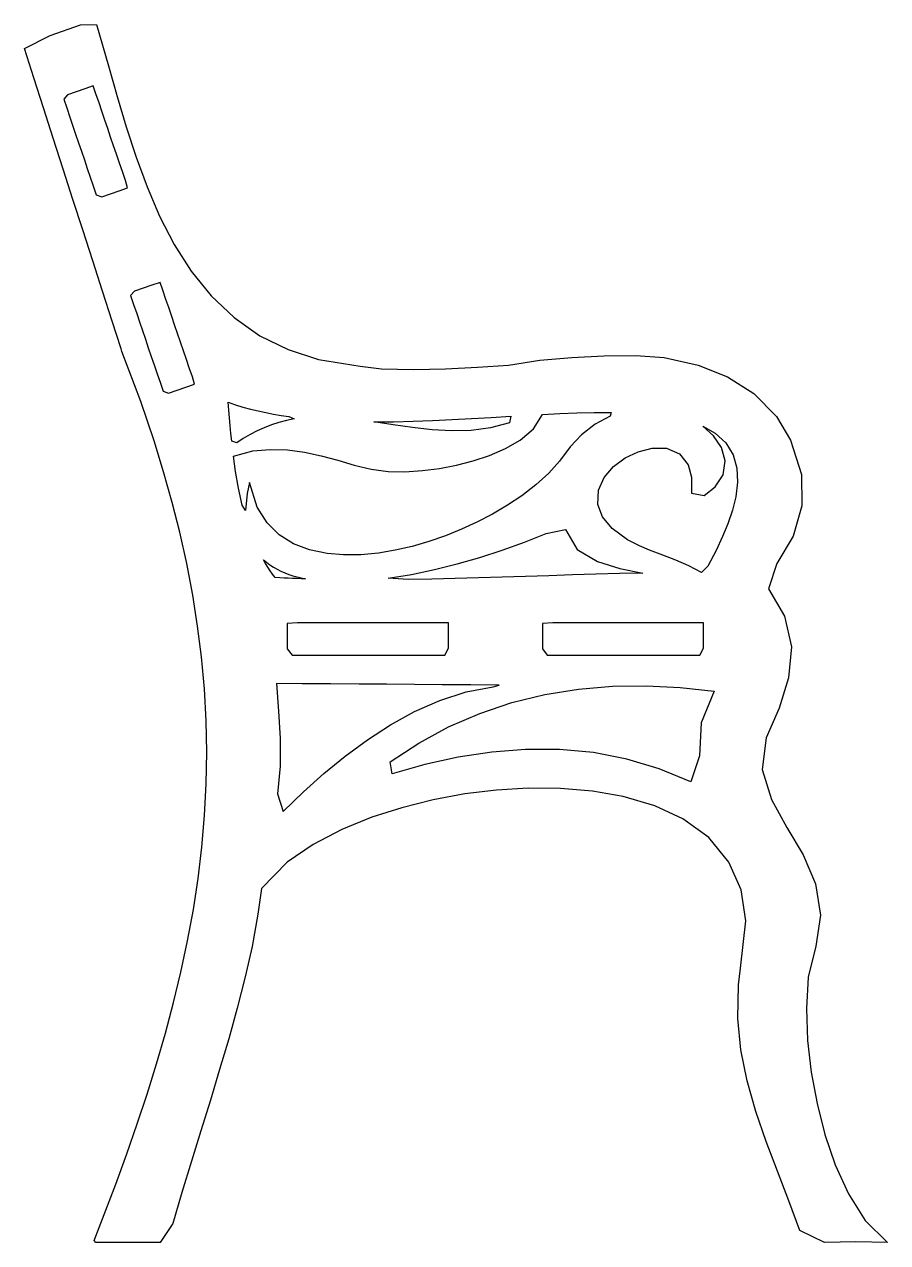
# Model space of a CAD drawing. Header units: metres. Extents: x -78 to 49, y -38 to 42.
# Drawn here: x 9.2 to 49.4, y -30.3 to 26.4 of the extents above; entities that cross this region are included whole.
import ezdxf

# ---------------------------------------------------------------- set-up
doc = ezdxf.new("R2010")
doc.units = ezdxf.units.M

msp = doc.modelspace()

# ---------------------------------------------------------------- linework, layer by layer
at = {"layer": 'LAYER_1'}
for points in [[(49.38536, -30.27424, 0), (47.900555, -30.245584, 0), (46.454318, -30.276767, 0), (45.298142, -29.715462, 0), (44.789896, -28.332009, 0), (44.260081, -26.956564, 0), (43.738087, -25.57612, 0), (43.25745, -24.180781, 0), (42.854104, -22.762518, 0), (42.564518, -21.318612, 0), (42.421027, -19.855018, 0), (42.451937, -18.295547, 0), (42.54021, -17.52244, 0), (42.788041, -15.316121, 0), (42.570956, -13.870399, 0), (42.006224, -12.583472, 0), (41.063707, -11.449357, 0), (39.86134, -10.579035, 0), (38.553287, -9.972164, 0), (37.083768, -9.537288, 0), (35.655605, -9.285845, 0), (34.178473, -9.160481, 0), (32.665487, -9.14918, 0), (31.194543, -9.238252, 0), (29.723221, -9.419638, 0), (28.256135, -9.691577, 0), (26.796665, -10.057058, 0), (25.405991, -10.504359, 0), (24.007388, -11.072984, 0), (22.677393, -11.763173, 0), (21.467623, -12.590203, 0), (20.2635, -13.821083, 0), (20.108304, -14.99998, 0), (19.838155, -16.517065, 0), (19.518686, -17.915818, 0), (19.140769, -19.379055, 0), (18.745471, -20.797284, 0), (18.325102, -22.231584, 0), (17.893982, -23.653005, 0), (17.45253, -25.077119, 0), (17.011542, -26.486371, 0), (16.559969, -27.942357, 0), (16.140689, -29.379689, 0), (15.558288, -30.274721, 0), (14.060225, -30.274658, 0), (12.561957, -30.274595, 0), (12.4842, -30.184194, 0), (13.494544, -27.553709, 0), (14.008565, -26.144807, 0), (14.493998, -24.754346, 0), (14.949793, -23.380317, 0), (15.392194, -21.96348, 0), (15.806799, -20.535907, 0), (16.18442, -19.119809, 0), (16.526024, -17.70305, 0), (16.836511, -16.248233, 0), (17.102953, -14.797938, 0), (17.323944, -13.349484, 0), (17.499327, -11.888138, 0), (17.625859, -10.419909, 0), (17.701646, -8.945287, 0), (17.725264, -7.475923, 0), (17.697001, -6.014085, 0), (17.616135, -4.538285, 0), (17.481313, -3.045935, 0), (17.303072, -1.617937, 0), (17.074309, -0.170817, 0), (16.793864, 1.297758, 0), (16.471362, 2.744886, 0), (16.119429, 4.136707, 0), (15.72116, 5.551923, 0), (15.27567, 6.992222, 0), (14.653927, 8.822386, 0), (13.77572, 11.157333, 0), (13.739105, 11.271138, 0), (13.323242, 12.563683, 0), (12.876824, 13.951198, 0), (12.42284, 15.36223, 0), (11.958008, 16.806976, 0), (11.505381, 18.21379, 0), (11.051858, 19.623388, 0), (10.587929, 21.065329, 0), (10.134073, 22.475962, 0), (9.685342, 23.870667, 0), (9.244682, 25.240284, 0), (10.443393, 25.846322, 0), (11.84927, 26.340926, 0), (12.604485, 26.357215, 0), (13.155126, 24.436858, 0), (13.559083, 23.011329, 0), (13.980597, 21.593512, 0), (14.438054, 20.187739, 0), (14.951179, 18.797134, 0), (15.533002, 17.446893, 0), (16.215374, 16.126991, 0), (17.003993, 14.888006, 0), (17.931377, 13.736184, 0), (18.993628, 12.72518, 0), (20.200342, 11.877989, 0), (21.505598, 11.235162, 0), (22.918922, 10.785052, 0), (24.86237, 10.473066, 0), (25.848509, 10.350211, 0), (27.343835, 10.30677, 0), (28.82848, 10.338575, 0), (30.318038, 10.414601, 0), (31.74957, 10.520821, 0), (33.220592, 10.744798, 0), (34.69553, 10.875455, 0), (36.183816, 10.943776, 0), (37.673264, 10.961569, 0), (38.994945, 10.866667, 0), (40.579822, 10.519818, 0), (41.943474, 9.973651, 0), (43.169207, 9.189527, 0), (44.219249, 8.127757, 0), (44.86323, 7.031308, 0), (45.374483, 5.434846, 0), (45.397666, 3.973242, 0), (44.999099, 2.560852, 0), (44.240105, 1.290711, 0), (43.839405, 0.114191, 0), (44.584834, -1.149434, 0), (44.917059, -2.581089, 0), (44.770977, -4.017515, 0), (44.339639, -5.4283, 0), (43.736373, -6.804731, 0), (43.551898, -8.276658, 0), (43.988348, -9.680595, 0), (44.701768, -10.971999, 0), (45.452979, -12.244753, 0), (46.038523, -13.596015, 0), (46.262319, -15.048228, 0), (46.048654, -16.49426, 0), (45.694835, -17.937162, 0), (45.605709, -19.399551, 0), (45.664464, -20.873428, 0), (45.834547, -22.352928, 0), (46.102521, -23.81451, 0), (46.467738, -25.248061, 0), (46.946601, -26.658208, 0), (47.557903, -28.004386, 0), (48.342612, -29.240257, 0), (49.38536, -30.27424, 0)], [(12.44911, 23.49406, 0), (12.058411, 23.36102, 0), (11.655744, 23.223905, 0), (11.255909, 23.087755, 0), (11.072871, 22.882337, 0), (11.213302, 22.469919, 0), (11.35866, 22.043031, 0), (11.48771, 21.664036, 0), (11.627508, 21.253475, 0), (11.762454, 20.857165, 0), (11.89804, 20.458976, 0), (12.036248, 20.053088, 0), (12.171622, 19.655519, 0), (12.309349, 19.251042, 0), (12.44382, 18.856128, 0), (12.586193, 18.438006, 0), (12.842017, 18.345936, 0), (13.245778, 18.483381, 0), (13.647001, 18.619962, 0), (14.047191, 18.756191, 0), (13.945858, 19.098266, 0), (13.803389, 19.516683, 0), (13.66879, 19.911986, 0), (13.530371, 20.318509, 0), (13.395534, 20.714509, 0), (13.257575, 21.119681, 0), (13.121253, 21.520045, 0), (12.988374, 21.910298, 0), (12.846484, 22.327014, 0), (12.718417, 22.703133, 0), (12.57298, 23.130268, 0), (12.44911, 23.49406, 0)], [(15.55851, 14.36191, 0), (15.167811, 14.22887, 0), (14.765144, 14.091755, 0), (14.365309, 13.955605, 0), (14.182268, 13.750186, 0), (14.322691, 13.337766, 0), (14.468041, 12.910875, 0), (14.597084, 12.531878, 0), (14.736875, 12.121314, 0), (14.871813, 11.725002, 0), (15.007392, 11.32681, 0), (15.145591, 10.92092, 0), (15.280958, 10.523349, 0), (15.418678, 10.118867, 0), (15.55314, 9.723955, 0), (15.695505, 9.305832, 0), (15.951344, 9.213805, 0), (16.3551, 9.351266, 0), (16.756318, 9.487864, 0), (17.156535, 9.624121, 0), (17.055286, 9.966125, 0), (16.912812, 10.384548, 0), (16.778214, 10.779841, 0), (16.63979, 11.186368, 0), (16.504952, 11.582365, 0), (16.366991, 11.987536, 0), (16.230666, 12.387899, 0), (16.097783, 12.778153, 0), (15.955891, 13.194866, 0), (15.827822, 13.570987, 0), (15.682382, 13.998119, 0), (15.55851, 14.36191, 0)], [(18.71651, 8.79131, 0), (19.060159, 8.674905, 0), (19.407387, 8.569362, 0), (19.757677, 8.473953, 0), (20.110588, 8.387985, 0), (20.465744, 8.310809, 0), (20.822819, 8.241816, 0), (21.180508, 8.180606, 0), (21.539359, 8.126478, 0), (21.786826, 8.025083, 0), (21.431154, 7.946454, 0), (21.08003, 7.849321, 0), (20.736073, 7.734962, 0), (20.399263, 7.603937, 0), (20.065618, 7.454649, 0), (19.740689, 7.289269, 0), (19.425154, 7.107781, 0), (19.120077, 6.909527, 0), (18.88615, 6.983247, 0), (18.849393, 7.344616, 0), (18.814791, 7.706153, 0), (18.7816, 8.067889, 0), (18.749087, 8.429673, 0), (18.71651, 8.79131, 0)], [(33.33661, 8.22356, 0), (34.13683, 8.262375, 0), (34.936674, 8.292913, 0), (35.736163, 8.311837, 0), (36.53658, 8.314951, 0), (36.488983, 8.145901, 0), (35.783327, 7.771607, 0), (35.153333, 7.279979, 0), (34.627917, 6.7179, 0), (34.132739, 6.049984, 0), (33.625771, 5.490481, 0), (33.02143, 4.943793, 0), (32.368496, 4.442543, 0), (31.715673, 4.006069, 0), (31.016198, 3.593632, 0), (30.291368, 3.216115, 0), (29.565976, 2.88274, 0), (28.820096, 2.582457, 0), (28.059083, 2.318539, 0), (27.276292, 2.091462, 0), (26.493723, 1.910738, 0), (25.718673, 1.780361, 0), (24.892846, 1.700392, 0), (24.089158, 1.689993, 0), (23.318178, 1.755662, 0), (22.503898, 1.928412, 0), (21.763556, 2.213102, 0), (21.099006, 2.626861, 0), (20.530922, 3.185605, 0), (20.076933, 3.917348, 0), (19.715659, 5.052738, 0), (19.611295, 4.549801, 0), (19.530249, 3.753932, 0), (19.371406, 4.007688, 0), (19.199186, 4.789122, 0), (19.063371, 5.577798, 0), (18.965636, 6.287915, 0), (19.87371, 6.526825, 0), (20.677803, 6.598896, 0), (21.477416, 6.578964, 0), (22.267479, 6.474862, 0), (23.046694, 6.303831, 0), (23.816832, 6.092189, 0), (24.585454, 5.873177, 0), (25.363945, 5.685764, 0), (26.155568, 5.574615, 0), (26.940938, 5.563093, 0), (27.749661, 5.61373, 0), (28.548905, 5.71572, 0), (29.335941, 5.865074, 0), (30.116317, 6.064466, 0), (30.879206, 6.317805, 0), (31.610941, 6.632851, 0), (32.303069, 7.031683, 0), (32.916011, 7.549971, 0), (33.33661, 8.22356, 0)], [(25.49821, 7.87901, 0), (26.407352, 7.885175, 0), (27.316415, 7.906465, 0), (28.225287, 7.939834, 0), (29.133929, 7.982474, 0), (30.042356, 8.031715, 0), (30.950631, 8.084931, 0), (31.858858, 8.139436, 0), (31.797078, 7.828914, 0), (30.919737, 7.599039, 0), (30.01894, 7.483182, 0), (29.109991, 7.461493, 0), (28.201542, 7.511253, 0), (27.29702, 7.610578, 0), (26.396524, 7.739419, 0), (25.49821, 7.87901, 0)], [(40.78761, 7.67271, 0), (41.367753, 7.347573, 0), (41.856354, 6.906661, 0), (42.201347, 6.351772, 0), (42.377005, 5.7252, 0), (42.405722, 5.070653, 0), (42.322106, 4.399095, 0), (42.170569, 3.780974, 0), (41.956987, 3.145242, 0), (41.712951, 2.547251, 0), (41.409336, 1.898758, 0), (41.029842, 1.173799, 0), (40.724054, 0.880512, 0), (40.146861, 1.188288, 0), (39.54331, 1.456059, 0), (38.925186, 1.68197, 0), (38.305353, 1.911371, 0), (37.846621, 2.108597, 0), (37.29425, 2.397416, 0), (36.575691, 2.920898, 0), (36.121109, 3.47123, 0), (35.908312, 4.031982, 0), (35.936096, 4.697439, 0), (36.211384, 5.298605, 0), (36.644516, 5.798677, 0), (37.187265, 6.202882, 0), (37.786904, 6.492162, 0), (38.442555, 6.657756, 0), (39.099005, 6.649543, 0), (39.700381, 6.39966, 0), (40.10925, 5.888281, 0), (40.263787, 5.31358, 0), (40.258125, 4.558781, 0), (40.856304, 4.450931, 0), (41.362692, 4.86571, 0), (41.73038, 5.415867, 0), (41.838038, 6.060532, 0), (41.66089, 6.691489, 0), (41.282927, 7.234126, 0), (40.78761, 7.67271, 0)], [(38.00001, 0.84951, 0), (36.91018, 0.824547, 0), (35.819401, 0.794706, 0), (34.728281, 0.761433, 0), (33.63815, 0.726181, 0), (32.547541, 0.690291, 0), (31.456942, 0.655153, 0), (30.36633, 0.622139, 0), (29.275462, 0.592621, 0), (28.184975, 0.568006, 0), (27.093748, 0.549686, 0), (26.166795, 0.608376, 0), (27.242256, 0.787377, 0), (28.314148, 1.013987, 0), (29.376512, 1.28033, 0), (30.421613, 1.579857, 0), (31.463658, 1.914956, 0), (32.498014, 2.286408, 0), (33.507198, 2.696656, 0), (34.398813, 2.878335, 0), (34.947166, 1.940733, 0), (35.890435, 1.392691, 0), (36.926237, 1.055148, 0), (38.00001, 0.84951, 0)], [(22.31386, 0.58086, 0), (22.114838, 0.58725, 0), (21.915834, 0.594151, 0), (21.716848, 0.601566, 0), (21.517884, 0.609494, 0), (21.318941, 0.617936, 0), (21.120022, 0.626894, 0), (20.904811, 0.639922, 0), (20.788926, 0.795131, 0), (20.674196, 0.957898, 0), (20.563987, 1.123686, 0), (20.458229, 1.292416, 0), (20.356944, 1.463829, 0), (20.501712, 1.357572, 0), (20.659996, 1.236437, 0), (20.825483, 1.126611, 0), (20.997824, 1.027156, 0), (21.176287, 0.9375, 0), (21.358268, 0.857871, 0), (21.544048, 0.7871, 0), (21.733787, 0.724337, 0), (21.924738, 0.669683, 0), (22.117879, 0.622092, 0), (22.31386, 0.58086, 0)], [(28.96836, -1.47089, 0), (28.435006, -1.470904, 0), (27.8274, -1.47092, 0), (27.262628, -1.470935, 0), (26.665749, -1.470951, 0), (26.079889, -1.470967, 0), (25.49835, -1.470983, 0), (24.908514, -1.470998, 0), (24.31778, -1.471014, 0), (23.747605, -1.471029, 0), (23.137718, -1.471045, 0), (22.575766, -1.47106, 0), (21.951957, -1.471077, 0), (21.468406, -1.494768, 0), (21.468307, -2.087112, 0), (21.468209, -2.674346, 0), (21.699009, -2.970749, 0), (22.318539, -2.970774, 0), (22.878864, -2.970796, 0), (23.486855, -2.970821, 0), (24.057604, -2.970844, 0), (24.656435, -2.970868, 0), (25.238796, -2.970891, 0), (25.819754, -2.970914, 0), (26.412159, -2.970938, 0), (27.000942, -2.970961, 0), (27.574131, -2.970984, 0), (28.179173, -2.971008, 0), (28.788803, -2.971033, 0), (28.968282, -2.637015, 0), (28.968321, -2.048585, 0), (28.96836, -1.47089, 0)], [(40.83076, -1.47094, 0), (40.29739, -1.470951, 0), (39.689778, -1.470963, 0), (39.124981, -1.470974, 0), (38.528092, -1.470986, 0), (37.942207, -1.470998, 0), (37.360655, -1.471009, 0), (36.770804, -1.471021, 0), (36.18005, -1.471033, 0), (35.60985, -1.471044, 0), (34.999961, -1.471057, 0), (34.437961, -1.471068, 0), (33.814152, -1.47108, 0), (33.330309, -1.494538, 0), (33.330289, -2.086843, 0), (33.33027, -2.674067, 0), (33.560821, -2.97084, 0), (34.180359, -2.97084, 0), (34.740638, -2.97084, 0), (35.348679, -2.97084, 0), (35.919424, -2.97084, 0), (36.51826, -2.97084, 0), (37.100651, -2.97084, 0), (37.681629, -2.97084, 0), (38.274034, -2.97084, 0), (38.862854, -2.97084, 0), (39.436008, -2.97084, 0), (40.041134, -2.97084, 0), (40.650767, -2.97084, 0), (40.830566, -2.637104, 0), (40.830664, -2.04865, 0), (40.83076, -1.47094, 0)], [(20.96131, -4.28829, 0), (21.066272, -5.567961, 0), (21.138307, -6.847317, 0), (21.135498, -8.129245, 0), (21.017978, -9.406521, 0), (21.284843, -10.231355, 0), (22.219506, -9.325268, 0), (23.169515, -8.47279, 0), (24.157385, -7.662264, 0), (25.197632, -6.895698, 0), (26.270747, -6.202219, 0), (27.385449, -5.59109, 0), (28.564183, -5.071579, 0), (29.786932, -4.67717, 0), (31.044469, -4.433168, 0), (31.320738, -4.358169, 0), (30.000585, -4.349264, 0), (28.670407, -4.340291, 0), (27.390995, -4.331661, 0), (26.082448, -4.322834, 0), (24.806187, -4.314225, 0), (23.479363, -4.305275, 0), (22.160703, -4.29638, 0), (20.96131, -4.28829, 0)], [(41.32681, -4.64184, 0), (40.712102, -6.110113, 0), (40.635415, -7.642939, 0), (40.233297, -8.852935, 0), (38.768787, -8.244974, 0), (37.255075, -7.794172, 0), (35.704422, -7.499429, 0), (34.129079, -7.355239, 0), (32.549368, -7.352245, 0), (30.976161, -7.476907, 0), (29.412481, -7.715727, 0), (27.862125, -8.055952, 0), (26.34495, -8.480482, 0), (26.258837, -7.928576, 0), (27.581011, -7.055278, 0), (28.96979, -6.30244, 0), (30.418468, -5.673923, 0), (31.918533, -5.171811, 0), (33.451237, -4.797768, 0), (35.011025, -4.546586, 0), (36.592984, -4.412637, 0), (38.16644, -4.389629, 0), (39.744051, -4.468178, 0), (41.32681, -4.64184, 0)]]:
    msp.add_polyline3d(points, dxfattribs=at)

doc.saveas('drawing.dxf')
